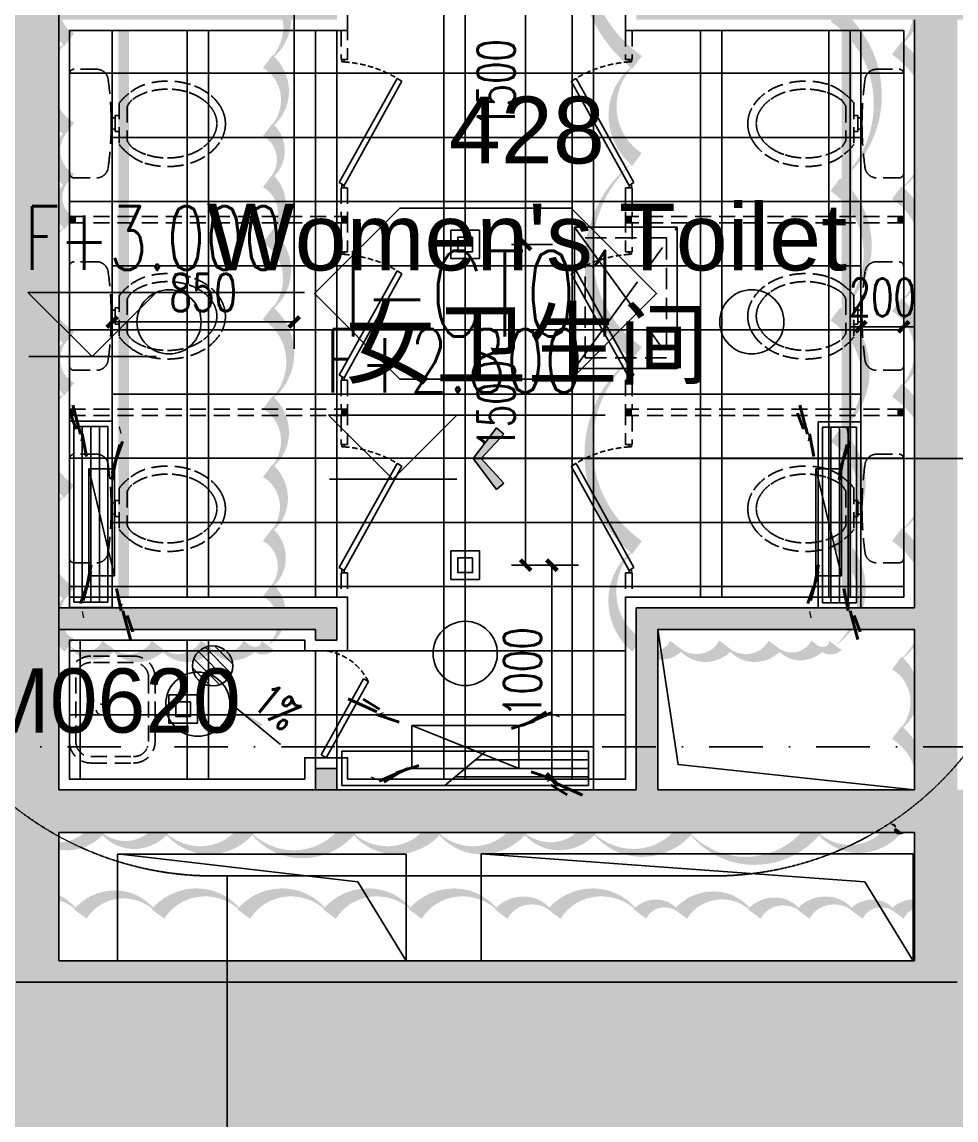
# Model space of a CAD drawing. Extents: x -354516 to 794396, y -401250 to -150594.
# Drawn here: x 16528 to 20895, y -374194 to -369060 of the extents above; entities that cross this region are included whole.
import ezdxf
from ezdxf.enums import TextEntityAlignment as Align

# ---------------------------------------------------------------- set-up
doc = ezdxf.new("R2010")
doc.units = 0
doc.header["$LTSCALE"] = 1000
doc.header["$MEASUREMENT"] = 0
for name, pattern in [('$0$HIDDEN', [0.375, 0.25, -0.125, 0, 0]), ('CENTER', [2, 1.25, -0.25, 0.25, -0.25]), ('DASH', [0.35, 0.25, -0.1]), ('DASHDOT2', [0.5, 0.25, -0.125, 0, -0.125]), ('DOTE', [2.42, 2, -0.2, 0.02, -0.2])]:
    doc.linetypes.add(name, pattern=pattern)
for name, color, linetype in [('0-吊顶', 6, 'Continuous'), ('0-吊顶边界', 36, 'Continuous'), ('0-地面分缝', 37, 'Continuous'), ('0-房间名称', 2, 'Continuous'), ('0-灯具', 20, 'Continuous'), ('0-灯具修改0109', 140, 'Continuous'), ('0-设备风口', 5, 'Continuous'), ('0-设备风口（修改）', 71, 'Continuous'), ('A-轴线1', 1, 'DOTE'), ('A标-索引', 3, 'Continuous'), ('DIM_ELEV', 3, 'Continuous'), ('DIM_SYMB', 3, 'Continuous'), ('M-DUCT-S-DIFF', 6, 'DASH'), ('M-DUCT-S-EQ', 6, 'Continuous'), ('P-成活面', 4, 'Continuous'), ('PUB_DIM', 3, 'Continuous'), ('PUB_TEXT', 7, 'Continuous'), ('S-PLT', 30, 'Continuous'), ('TWT_TEXT', 7, 'Continuous'), ('WALL', 2, 'Continuous'), ('Z-材料', 3, 'Continuous'), ('墙体', 7, 'Continuous'), ('家具1', 61, 'Continuous'), ('门图', 134, 'Continuous')]:
    doc.layers.add(name, color=color, linetype=linetype)
doc.layers.add('0-地面材质_material hatch', color=251, linetype='Continuous', transparency=0.3)
for name, color, linetype, plot in [('DIM_MODI-天花修改', 3, 'Continuous', False), ('SLAB', 60, 'Continuous', False), ('修改', 1, 'Continuous', False)]:
    doc.layers.add(name, color=color, linetype=linetype, plot=plot)
doc.styles.add('510p-04$0$Arial_2', font='arial.ttf', dxfattribs={"height": 6.392964})
doc.styles.add('_TCH_DIM', font='SIMPLEX', dxfattribs={"bigfont": 'GBCBIG'})
doc.styles.add('DIM', font='SimSun.ttf', dxfattribs={"width": 0.7})
doc.styles.add('DIM_FONT', font='SIMPLEX', dxfattribs={"width": 0.7, "bigfont": 'GBCBIG'})
doc.styles.add('HZ', font='tjromans.shx', dxfattribs={"width": 0.7, "bigfont": 'tjhztxt.shx'})
doc.styles.add('romans', font='romans', dxfattribs={"width": 0.7})
doc.styles.add('Word-n', font='stylu.ttf')
doc.dimstyles.new('_TCH_ARCH&&50', dxfattribs={"dimscale": 0.5, "dimtxt": 350, "dimasz": 100, "dimexe": 250, "dimexo": 300, "dimgap": 100, "dimtad": 1, "dimdec": 0, "dimzin": 0, "dimdsep": 46, "dimtxsty": 'DIM_FONT', "dimblk": 'ARCHTICK', "dimcen": 0.09, "dimclrd": 3, "dimclre": 3, "dimclrt": 7, "dimazin": 2, "dimtfac": 1, "dimtdec": 0, "dimtix": 1, "dimtmove": 2, "dimatfit": 3, "dimfxl": 0, "dimtolj": 1, "dimtzin": 0, "dimarcsym": 0})
doc.dimstyles.new('DIM', dxfattribs={"dimtxt": 2.5, "dimasz": 1, "dimexe": 1, "dimexo": 1, "dimgap": 1, "dimtad": 1, "dimdec": 0, "dimzin": 0, "dimdsep": 46, "dimtxsty": 'DIM', "dimblk": 'ARCHTICK', "dimcen": 0, "dimclrd": 5, "dimclre": 5, "dimclrt": 35, "dimadec": 0, "dimazin": 0, "dimtfac": 0.5, "dimtdec": 0, "dimtix": 1, "dimtmove": 2, "dimatfit": 2, "dimldrblk": 'A', "dimfxl": 0, "dimtolj": 1, "dimtzin": 0, "dimlwd": -1, "dimlwe": -1, "dimarcsym": 0})

# ---------------------------------------------------------------- blocks, each defined once
blk = doc.blocks.new('510I-01-LBBRestroom-plan-01$0$wtqyy')
at = {"layer": '0-灯具'}
for points in [[(-106.5, -26.5), (26.5, -26.5), (26.5, 106.5), (-106.5, 106.5)], [(-74.5, 5.5), (-5.5, 5.5), (-5.5, 74.5), (-74.5, 74.5)]]:
    blk.add_lwpolyline(points, close=True, dxfattribs=at)
blk = doc.blocks.new('A$C75901973')
at = {"layer": '0-设备风口'}
for p, q in [((0, -870), (0, 0)), ((0, 0), (200, 0)), ((200, 0), (200, -870)), ((20, -846), (20, -24)), ((20, -24), (180, -24)), ((60, -24), (60, -846)), ((100, -24), (100, -846)), ((140, -24), (140, -846)), ((180, -24), (180, -846)), ((200, -870), (0, -870)), ((180, -846), (20, -846))]:
    blk.add_line(p, q, dxfattribs=at)
at = {"layer": '0-设备风口', "linetype": 'ByBlock'}
blk.add_lwpolyline([(0, -870), (0, 0), (200, 0), (200, -870)], close=True, dxfattribs=at)
blk = doc.blocks.new('M-EADF-4')
at = {"color": 251, "linetype": 'CENTER', "ltscale": 0.4}
for p, q in [((331.9, 241.3), (-328.1, -238.7)), ((-328.1, 241.3), (331.9, -238.7))]:
    blk.add_line(p, q, dxfattribs=at)
blk.add_lwpolyline([(331.9, 241.3), (-328.1, 241.3), (-328.1, -238.7), (331.9, -238.7)], close=True)
at = {"color": 95, "linetype": 'DASH', "ltscale": 0.4}
blk.add_lwpolyline([(281.9, 191.3), (-278.1, 191.3), (-278.1, -188.7), (281.9, -188.7)], close=True, dxfattribs=at)
blk = doc.blocks.new('TJ-FK3')
for p, q in [((0.5, 0.5), (-0.5, 0.5)), ((-0.5, 0.5), (-0.5, -0.5)), ((0.5, -0.5), (0.5, 0.5)), ((-0.5, -0.5), (0.5, -0.5))]:
    blk.add_line(p, q)
at = {"color": 95}
blk.add_line((-0.5, -0.5), (0.5, 0.5), dxfattribs=at)
at = {"color": 95, "style": 'romans', "width": 0.8}
for height, rotation, text_generation_flag, p in [(0.654, 311.9913, 4, (-0.947, 1.379)), (0.654, 48.0087, 6, (0.947, 1.379)), (0.444, 320.4926, 4, (-0.754, 0.943)), (0.134, 41.9913, 4, (-0.876, 0.783)), (0.444, 123.4899, 6, (-0.95, 0.766)), (0.444, 236.5101, 4, (0.95, 0.766)), (0.444, 39.5074, 6, (0.754, 0.943)), (0.134, 318.0087, 6, (0.876, 0.783)), (0.444, 219.5074, 6, (-0.754, -0.943)), (0.444, 56.5101, 4, (-0.95, -0.766)), (0.444, 303.4899, 6, (0.95, -0.766)), (0.444, 140.4926, 4, (0.754, -0.943)), (0.134, 138.0087, 6, (-0.876, -0.783)), (0.134, 221.9913, 4, (0.876, -0.783)), (0.654, 228.0087, 6, (-0.947, -1.379)), (0.654, 131.9913, 4, (0.947, -1.379))]:
    blk.add_text('-', height=height, rotation=rotation, dxfattribs=dict(at, text_generation_flag=text_generation_flag)).set_placement(p)
blk = doc.blocks.new('$TwtSys$00000125')
blk.add_circle((0, 0, 0), 0.667)
blk = doc.blocks.new('510p-04$0$material tag')
blk = doc.blocks.new('GRID')
at = {"layer": '墙体', "color": 250, "linetype": 'DASHDOT2', "lineweight": -3}
blk.add_line((107436.4, 12586.5), (-19063.6, 12586.5), dxfattribs=at)
blk = doc.blocks.new('TL-01')
at = {"layer": 'Z-材料'}
blk.add_lwpolyline([(-8, 0), (-4, 4), (4, 4), (8, 0), (4, -4), (-4, -4)], close=True, dxfattribs=at)
at = {"layer": 'Z-材料', "color": 6, "style": 'HZ', "width": 0.7}
blk.add_attdef('A', text='', height=4.5, dxfattribs=at).set_placement((0, 0), align=Align.MIDDLE_CENTER)
blk = doc.blocks.new('_ArchTick')
at = {"color": 0, "linetype": 'ByBlock', "const_width": 0.4}
blk.add_lwpolyline([(-0.5, -0.5), (0.5, 0.5)], dxfattribs=at)
blk = doc.blocks.new('*D322')
at = {"layer": 'Defpoints', "color": 0}
for p in [(18666.6, -371600), (19005.1, -371600), (18846.7, -372600)]:
    blk.add_point(p, dxfattribs=at)
at = {"layer": 'PUB_DIM', "color": 3, "lineweight": -2}
for p, q in [((18816.6, -371600), (19130.1, -371600)), ((19005.1, -372600), (19005.1, -371600)), ((18996.7, -372600), (19130.1, -372600))]:
    blk.add_line(p, q, dxfattribs=at)
at = {"layer": 'PUB_DIM', "color": 3, "lineweight": -2, "xscale": 50, "yscale": 50, "zscale": 50}
for p, rotation in [((19005.1, -371600), 90), ((19005.1, -372600), 270)]:
    blk.add_blockref('_ArchTick', p, dxfattribs=dict(at, rotation=rotation))
at = {"layer": 'PUB_DIM', "color": 7, "insert": (18867.6, -372100), "char_height": 175, "attachment_point": 5, "rotation": 90, "style": 'DIM_FONT'}
blk.add_mtext('\\A1;1000', dxfattribs=at)
blk = doc.blocks.new('*D323')
at = {"layer": 'Defpoints', "color": 0}
for p in [(18666.6, -370100), (18882.6, -370100), (18666.6, -371600)]:
    blk.add_point(p, dxfattribs=at)
at = {"layer": 'PUB_DIM', "color": 3, "lineweight": -2}
for p, q in [((18816.6, -370100), (19007.6, -370100)), ((18882.6, -371600), (18882.6, -370100)), ((18816.6, -371600), (19007.6, -371600))]:
    blk.add_line(p, q, dxfattribs=at)
at = {"layer": 'PUB_DIM', "color": 3, "lineweight": -2, "xscale": 50, "yscale": 50, "zscale": 50}
for p, rotation in [((18882.6, -370100), 90), ((18882.6, -371600), 270)]:
    blk.add_blockref('_ArchTick', p, dxfattribs=dict(at, rotation=rotation))
at = {"layer": 'PUB_DIM', "color": 7, "insert": (18745.1, -370850), "char_height": 175, "attachment_point": 5, "rotation": 90, "style": 'DIM_FONT'}
blk.add_mtext('\\A1;1500', dxfattribs=at)
blk = doc.blocks.new('*D324')
at = {"layer": 'Defpoints', "color": 0}
for p in [(18666.6, -368600), (18882.6, -368600), (18666.6, -370100)]:
    blk.add_point(p, dxfattribs=at)
at = {"layer": 'PUB_DIM', "color": 3, "lineweight": -2}
for p, q in [((18816.6, -368600), (19007.6, -368600)), ((18882.6, -370100), (18882.6, -368600)), ((18816.6, -370100), (19007.6, -370100))]:
    blk.add_line(p, q, dxfattribs=at)
at = {"layer": 'PUB_DIM', "color": 3, "lineweight": -2, "xscale": 50, "yscale": 50, "zscale": 50}
for p, rotation in [((18882.6, -368600), 90), ((18882.6, -370100), 270)]:
    blk.add_blockref('_ArchTick', p, dxfattribs=dict(at, rotation=rotation))
at = {"layer": 'PUB_DIM', "color": 7, "insert": (18745.1, -369350), "char_height": 175, "attachment_point": 5, "rotation": 90, "style": 'DIM_FONT'}
blk.add_mtext('\\A1;1500', dxfattribs=at)
blk = doc.blocks.new('*D333')
at = {"layer": 'Defpoints', "color": 0}
for p in [(17800, -366276.7), (16950, -370425), (16950, -370462.8)]:
    blk.add_point(p, dxfattribs=at)
at = {"layer": 'PUB_DIM', "color": 3, "lineweight": -2}
for p, q in [((17800, -366426.7), (17800, -370587.8)), ((17800, -370462.8), (16950, -370462.8)), ((16950, -370575), (16950, -370587.8))]:
    blk.add_line(p, q, dxfattribs=at)
at = {"layer": 'PUB_DIM', "color": 3, "lineweight": -2, "xscale": 50, "yscale": 50, "zscale": 50, "rotation": 180}
blk.add_blockref('_ArchTick', (16950, -370462.8), dxfattribs=at)
at = {"layer": 'PUB_DIM', "color": 3, "lineweight": -2, "xscale": 50, "yscale": 50, "zscale": 50}
blk.add_blockref('_ArchTick', (17800, -370462.8), dxfattribs=at)
at = {"layer": 'PUB_DIM', "color": 7, "insert": (17375, -370325.3), "char_height": 175, "attachment_point": 5, "style": 'DIM_FONT'}
blk.add_mtext('\\A1;850', dxfattribs=at)
blk = doc.blocks.new('*D334')
at = {"layer": 'Defpoints', "color": 0}
for p in [(20450, -370299.5), (20650, -370299.5), (20450, -370485)]:
    blk.add_point(p, dxfattribs=at)
at = {"layer": 'PUB_DIM', "color": 3, "lineweight": -2}
for p, q in [((20450, -370485), (20400, -370485)), ((20450, -370449.5), (20450, -370610)), ((20650, -370485), (20450, -370485)), ((20650, -370449.5), (20650, -370610)), ((20650, -370485), (20700, -370485))]:
    blk.add_line(p, q, dxfattribs=at)
at = {"layer": 'PUB_DIM', "color": 3, "lineweight": -2, "xscale": 50, "yscale": 50, "zscale": 50}
blk.add_blockref('_ArchTick', (20450, -370485), dxfattribs=at)
at = {"layer": 'PUB_DIM', "color": 3, "lineweight": -2, "xscale": 50, "yscale": 50, "zscale": 50, "rotation": 180}
blk.add_blockref('_ArchTick', (20650, -370485), dxfattribs=at)
at = {"layer": 'PUB_DIM', "color": 7, "insert": (20550, -370347.5), "char_height": 175, "attachment_point": 5, "style": 'DIM_FONT'}
blk.add_mtext('\\A1;200', dxfattribs=at)
blk = doc.blocks.new('$TwtSys$00000141')
for p, q in [((-94.2, 7.7), (-10.1, 91.8)), ((-94.2, 7.7), (-10.1, 91.8)), ((-87.2, -35.1), (35.1, 87.2)), ((-87.2, -35.1), (35.1, 87.2)), ((-66.5, -66.5), (66.5, 66.5)), ((-66.5, -66.5), (66.5, 66.5)), ((-32.4, -87.1), (87.6, 32.9)), ((-32.4, -87.1), (87.6, 32.9)), ((11.4, -92.3), (92.3, -11.4)), ((11.4, -92.3), (92.3, -11.4))]:
    blk.add_line(p, q)
blk.add_circle((0, 0), 94)
blk.add_circle((0, 0), 94)
blk = doc.blocks.new('A')
at = {"color": 134}
for p, q in [((-1.435, 1.148), (-1.09, 1.437)), ((-1.435, 1.148), (-0.369, 0)), ((-1.09, 1.437), (0, 0)), ((-0.369, 0), (-2.127, 0)), ((-1.435, -1.148), (-0.369, 0)), ((-1.09, -1.437), (0, 0)), ((-1.435, -1.148), (-1.09, -1.437))]:
    blk.add_line(p, q, dxfattribs=at)
for points in [[(-1.435, 1.148), (-1.09, 1.437), (-0.369, 0), (0, 0)], [(-1.435, -1.148), (-1.09, -1.437), (-0.369, 0), (0, 0)]]:
    blk.add_solid(points, dxfattribs=at)

msp = doc.modelspace()

# ---------------------------------------------------------------- hatches: boundary and pattern name
at = {"layer": '0-吊顶边界'}
h = msp.add_hatch(dxfattribs=at)
h.set_pattern_fill('_USER', color=250, scale=600, angle=90, pattern_type=0)
h.set_pattern_definition([(90, (18599.07, -366300), (-600, 4e-14), [])])
h.paths.add_polyline_path([(16750, -366300), (20448.1, -366300), (20448.2, -368800), (19350, -368800), (19350, -369100), (20450, -369100), (20450, -371750), (19350, -371750), (19350, -372600), (18050, -372600), (18050, -372500), (17850, -372500), (17850, -372600), (16750, -372600), (16750, -371950), (17850, -371950), (17850, -372000), (18050, -372000), (18050, -371750), (16950, -371750), (16950, -369100), (18049.9, -369100), (18049.9, -368800), (16750, -368800), (16750, -368050), (18050, -368050), (18050, -367850), (16750, -367850)])
h = msp.add_hatch(dxfattribs=at)
h.set_pattern_fill('_USER', color=250, scale=300, pattern_type=0)
h.set_pattern_definition([(0, (18599.07, -366300), (0, 300), [])])
h.paths.add_polyline_path([(16750, -366300), (20448.1, -366300), (20448.2, -368800), (19350, -368800), (19350, -369100), (20450, -369100), (20450, -371750), (19350, -371750), (19350, -372600), (18050, -372600), (18050, -372500), (17850, -372500), (17850, -372600), (16750, -372600), (16750, -371950), (17850, -371950), (17850, -372000), (18050, -372000), (18050, -371750), (16950, -371750), (16950, -369100), (18049.9, -369100), (18049.9, -368800), (16750, -368800), (16750, -368050), (18050, -368050), (18050, -367850), (16750, -367850)])
at = {"layer": '0-地面分缝'}
msp.add_hatch(color=256, dxfattribs=at).paths.add_polyline_path([(17524.4, -372264.6), (17640.5, -372359.7), (17653.1, -372344.2)])
at = {"layer": '0-地面材质_material hatch'}
h = msp.add_hatch(dxfattribs=at)
h.set_pattern_fill('AR-CONC', color=256, scale=75)
h.set_pattern_definition([(50, (0, 0), (537.94514, -47.0641), [56.25, -618.75]), (355, (0, 0), (-104.0635, 564.1441), [45, -495]), (100.45144, (44.83, -3.9), (433.8816, 517.08), [47.80514, -525.8566]), (46.1842, (0, 150), (800.431, -124.1395), [84.375, -928.125]), (96.63564, (66.7, 139.66), (700.9965, 730.589), [71.7078, -788.7853]), (351.18416, (0, 150), (700.9965, 730.589), [67.5, -742.5]), (21, (75, 112.5), (447.6803, -301.96417), [56.25, -618.75]), (326, (75, 112.5), (182.4865, 543.8625), [45, -495]), (71.45144, (112.3, 87.34), (630.1668, 241.89836), [47.80514, -525.8566]), (37.5, (0, 0), (9.11989, 249.67039), [0, -489, 0, -502.5, 0, -496.875]), (7.5, (0, 0), (197.30215, 295.80878), [0, -286.5, 0, -477.75, 0, -189.375]), (327.5, (-167.25, 0), (400.36683, -16.91615), [0, -187.5, 0, -585, 0, -776.25]), (317.5, (-242.25, 0), (437.38963, 75.07874), [0, -243.75, 0, -388.5, 0, -551.25])])
h.paths.add_polyline_path([(9271.6, -374008.8), (10256.3, -374008.8), (10509.5, -372650), (13221.2, -372650), (13200, -373050), (14000, -373050), (14000, -372850), (16500, -372850), (16500, -373550), (20700, -373550), (20700, -372850), (21749.2, -372850), (21775, -372904.7), (21817.3, -372959.5), (21851.6, -372989.7), (21912.6, -373025.2), (21966, -373042.6), (22028.8, -373050), (22114.2, -373038.5), (22185.7, -373007.6), (22232.7, -372973), (22278.8, -372920.6), (22311, -372860.2), (22327.8, -372800.4), (22332, -372750), (22326.1, -372690.5), (22318.9, -372662.3), (23532.6, -372641.1), (23513.9, -372734.4), (23612, -372754), (22659, -377519), (22560.9, -377499.4), (22313.9, -378734.4), (22412, -378754), (22059, -380519), (21960.9, -380499.4), (21713.9, -381734.4), (21812, -381754), (21400.1, -383813.2), (21890.4, -383911.3), (21782.7, -384450), (10124.4, -384450)])
at = {"layer": 'WALL'}
h = msp.add_hatch(color=250, dxfattribs=at)
h.dxf.hatch_style = 1
h.paths.add_polyline_path([(16700, -372850), (20700, -372850), (20700, -373450), (16700, -373450)], flags=17)
h.paths.add_polyline_path([(19500, -371900), (20700, -371900), (20700, -372650), (19500, -372650)], flags=16)
h.paths.add_polyline_path([(18900, -366250), (18900, -366150), (19350, -366150), (19350, -366250), (20700, -366250), (20700, -368850), (19400, -368850), (19400, -369050), (20700, -369050), (20700, -371800), (19400, -371800), (19400, -372650), (16700, -372650), (16700, -366250), (16800, -366250), (16800, -366050), (13800, -366050), (13800, -366250), (16300, -366250), (16300, -372650), (14000, -372650), (14000, -372850), (16500, -372850), (16500, -373550), (20900, -373550), (20900, -372850), (21949.2, -372850), (21942.2, -372827.5), (21935.6, -372796.2), (21932.3, -372762.1), (21933.2, -372723.9), (21949.2, -372650), (20900, -372650), (20900, -369050), (22874.1, -369050), (23394.7, -366447), (23340.6, -366449.8), (23293.2, -366444.2), (23265.3, -366437.2), (23198.6, -366407.7), (22710.1, -368850), (20900, -368850), (20900, -366250), (21000, -366250), (21000, -366050), (19900, -366050), (19900, -365850.7), (19700, -365850.7), (19700, -366050), (17800, -366050), (17800, -366250)])
h = msp.add_hatch(color=250, dxfattribs=at)
h.dxf.hatch_style = 1
h.paths.add_polyline_path([(18000, -367900), (16700, -367900), (16700, -368000), (17800, -368000), (17800, -368000), (18000, -368000)])
h.paths.add_polyline_path([(18000, -368850), (16700, -368850), (16700, -369050), (18000, -369050)])
edge = h.paths.add_edge_path()
edge.add_line((17900, -371900), (18000, -371900))
edge.add_line((16700, -371900), (16700, -371800))
edge.add_line((16700, -371800), (17900, -371800))
edge.add_line((17900, -371800), (16700, -371800))
edge.add_line((16700, -371800), (16700, -371900))
edge.add_line((16700, -371900), (17900, -371900))
h = msp.add_hatch(color=250, dxfattribs=at)
h.dxf.hatch_style = 1
h.paths.add_polyline_path([(18000, -372550), (17900, -372550), (17900, -372650), (18000, -372650)])
h.paths.add_polyline_path([(18000, -371950), (18000, -371800), (16700, -371800), (16700, -371900), (17900, -371900), (17900, -371950)])

# ---------------------------------------------------------------- linework, layer by layer
at = {"layer": '0-吊顶', "linetype": 'DASH', "ltscale": 0.01}
msp.add_lwpolyline([(17421.8, -365345.7), (19761.2, -365345.7, -0.414214), (21261.2, -366845.7), (21261.2, -371553, -0.414214), (19761.2, -373053), (17421.8, -373053, -0.414214), (15921.8, -371553), (15921.8, -366845.7, -0.414214)], format="xyb", close=True, dxfattribs=at)
msp.add_lwpolyline([(17487.5, -373053), (17487.5, -375220.7), (18766.3, -375220.7)], dxfattribs=at)
at = {"layer": '0-吊顶边界'}
for p, q in [((16950, -371750), (16950, -369100)), ((20450, -371750), (20450, -369100))]:
    msp.add_line(p, q, dxfattribs=at)
at = {"layer": '0-地面分缝'}
for p, q in [((20650, -369300), (16750, -369300)), ((20650, -369900), (16750, -369900)), ((20650, -370500), (16750, -370500)), ((20650, -371100), (16750, -371100)), ((20650, -371700), (16750, -371700)), ((19350, -372300), (16750, -372300))]:
    msp.add_line(p, q, dxfattribs=at)
for points in [[(18500, -366300), (18500, -372600)], [(19100, -366300), (19100, -372600)], [(17300, -369100), (17300, -371750)], [(17300, -369100), (17300, -371750)], [(17900, -369100), (17900, -371750)], [(19700, -369100), (19700, -371750)], [(20300, -369100), (20300, -371750)], [(17300, -371950), (17300, -372600)], [(17300, -371950), (17300, -372600)], [(17900, -372000), (17900, -372600)], [(17737.1, -372438.8), (17524.4, -372264.6)]]:
    msp.add_lwpolyline(points, dxfattribs=at)
at = {"layer": '0-灯具', "linetype": '$0$HIDDEN', "ltscale": 0.005, "const_width": 50}
for points in [[(17002.9, -369100), (17002.9, -371750)], [(20384.8, -369100), (20384.8, -371750)]]:
    msp.add_lwpolyline(points, dxfattribs=at)
at = {"layer": '0-灯具修改0109'}
for points in [[(19403.1, -368228.9, 0, 75, 0.5), (19403.1, -369249.3, 0, 75, 0.5), (19403.1, -369702.9, 0, 75, 0.5), (19403.1, -370609.9, 0, 75, 0.5), (19403.1, -371516.9, 0, 75, 0.5), (19403.1, -371975, 0, 75, 0.5), (19587.3, -371975, 0, 75, 0.5), (19817.6, -371975, 0, 75, 0.5), (20047.9, -371975, 0, 75, 0.5), (20247.5, -371975, 0, 75, 0.5), (20330.4, -371975, 0, 75, 0.5), (20330.4, -371483.7, 0, 75, 0.5), (20330.4, -370992.4, 0, 75, 0.5), (20330.4, -370425.5, 0, 75, 0.5), (20330.4, -369820.8, 0, 75, 0.5), (20330.4, -369027.1, 0, 75, 0.5), (20330.4, -368346.8, 0, 75, 0.5)], [(16749.5, -368883.8, 0, 75, 0.5), (16749.5, -369142.9, 0, 75, 0.5), (16749.5, -369561.4, 0, 75, 0.5), (16749.5, -369800.5, 0, 75, 0.5), (16749.5, -369999.8, 0, 75, 0.5), (16749.5, -370537.8, 0, 75, 0.5), (16749.5, -370776.9, 0, 75, 0.5), (16749.5, -371255.2, 0, 75, 0.5), (16749.5, -371733.5, 0, 75, 0.5), (16749.5, -371975, 0, 75, 0.5), (16933.7, -371975, 0, 75, 0.5), (17164, -371975, 0, 75, 0.5), (17394.3, -371975, 0, 75, 0.5), (17593.9, -371975, 0, 75, 0.5), (17676.8, -371975, 0, 75, 0.5), (17676.8, -371715.9, 0, 75, 0.5), (17676.8, -371456.9, 0, 75, 0.5), (17676.8, -371158, 0, 75, 0.5), (17676.8, -370839.1, 0, 75, 0.5), (17676.8, -370420.6, 0, 75, 0.5), (17676.8, -370061.9, 0, 75, 0.5), (17676.8, -369802.9, 0, 75, 0.5), (17676.8, -369563.7, 0, 75, 0.5), (17676.8, -369244.9, 0, 75, 0.5), (17676.8, -368883.8, 0, 75, 0.5)], [(22406, -380772.7, 0, 75, 0.5), (22406, -379722.7, 0, 75, 0.5), (22406, -378822.7, 0, 75, 0.5), (22406, -378172.7, 0, 75, 0.5), (22406, -376972.7, 0, 75, 0.5), (22406, -375622.7, 0, 75, 0.5), (22406, -374822.7, 0, 75, 0.5), (22406, -374040.8, 0, 75, 0.5), (21056, -374040.8, 0, 75, 0.5), (20306, -374040.8, 0, 75, 0.5), (19706, -374040.8, 0, 75, 0.5), (18756, -374040.8, 0, 75, 0.5), (18106, -374040.8, 0, 75, 0.5), (17306, -374040.8, 0, 75, 0.5), (16356, -374040.8, 0, 75, 0.5), (15406, -374040.8, 0, 75, 0.5), (14806, -374040.8, 0, 75, 0.5), (14156, -374040.8, 0, 75, 0.5), (13506, -374040.8, 0, 75, 0.5), (12556, -374040.8, 0, 75, 0.5), (11356, -374040.8, 0, 75, 0.5), (10306, -374040.8, 0, 75, 0.5), (9706, -374040.8, 0, 75, 0.5)]]:
    msp.add_lwpolyline(points, format="xyseb", dxfattribs=at)
at = {"layer": '0-设备风口'}
for p, q in [((18000, -372450), (19200.1, -372450)), ((18000, -372650), (18000, -372450)), ((18024, -372470), (19176.1, -372470)), ((18024, -372630), (18024, -372470)), ((18504.3, -372630), (18696.3, -372470)), ((19176.1, -372470), (19176.1, -372630)), ((19200.1, -372450), (19200.1, -372650)), ((18648.3, -372510), (19176.1, -372510)), ((18552.3, -372590), (19176.1, -372590)), ((18600.3, -372550), (19176.1, -372550)), ((19176.1, -372630), (18024, -372630)), ((19200.1, -372650), (18000, -372650))]:
    msp.add_line(p, q, dxfattribs=at)
at = {"layer": '0-设备风口', "linetype": 'ByBlock'}
msp.add_lwpolyline([(19200.1, -372650), (18000, -372650), (18000, -372450), (19200.1, -372450)], close=True, dxfattribs=at)
at = {"layer": '0-设备风口（修改）'}
for points in [[(16107, -372832, 0, 75, 0.5), (16557, -372832, 0, 75, 0.5), (16882, -372832, 0, 75, 0.5), (17182, -372832, 0, 75, 0.5), (17582, -372832, 0, 75, 0.5), (18057, -372832, 0, 75, 0.5), (18457, -372832, 0, 75, 0.5), (18857, -372832, 0, 75, 0.5), (19182, -372832, 0, 75, 0.5), (19632, -372832, 0, 75, 0.5), (20232, -372832, 0, 75, 0.5), (20607, -372832, 0, 75, 0.5), (20618, -372832, 0, 75, 0.5), (20618, -372382, 0, 75, 0.5), (20618, -372057, 0, 75, 0.5), (20618, -371457, 0, 75, 0.5), (20618, -370782, 0, 75, 0.5), (20618, -370382, 0, 75, 0.5), (20618, -369857, 0, 75, 0.5), (20618, -369182, 0, 75, 0.5), (20618, -368807, 0, 75, 0.5)], [(21116, -373231, 0, 75, 0.5), (20810.5, -373231, 0, 75, 0.5), (20619.6, -373231, 0, 75, 0.5), (20428.6, -373231, 0, 75, 0.5), (20180.4, -373231, 0, 75, 0.5), (19951.3, -373231, 0, 75, 0.5), (19607.5, -373231, 0, 75, 0.5), (19416.6, -373231, 0, 75, 0.5), (19015.6, -373231, 0, 75, 0.5), (18767.4, -373231, 0, 75, 0.5), (18366.4, -373231, 0, 75, 0.5), (17965.4, -373231, 0, 75, 0.5), (17564.4, -373231, 0, 75, 0.5), (17163.4, -373231, 0, 75, 0.5), (16800.6, -373231, 0, 75, 0.5), (16437.8, -373231, 0, 75, 0.5)]]:
    msp.add_lwpolyline(points, format="xyseb", dxfattribs=at)
at = {"layer": 'DIM_ELEV'}
for p, q in [((16855.7, -370624.4), (16555.7, -370324.4)), ((16555.7, -370324.4), (17849.2, -370324.4)), ((16855.7, -370624.4), (17155.7, -370324.4)), ((16560.2, -370624.4), (17155.7, -370624.4)), ((18261.1, -371198.2), (17961.1, -370898.2)), ((17961.1, -370898.2), (19254.7, -370898.2)), ((18261.1, -371198.2), (18561.1, -370898.2)), ((17965.7, -371198.2), (18561.1, -371198.2))]:
    msp.add_line(p, q, dxfattribs=at)
at = {"layer": 'DIM_MODI-天花修改'}
msp.add_lwpolyline([(16204.5, -374211.3, 0, 75, 0.5), (16679.5, -374211.3, 0, 75, 0.5), (17079.5, -374211.3, 0, 75, 0.5), (17479.5, -374211.3, 0, 75, 0.5), (17804.5, -374211.3, 0, 75, 0.5), (18254.5, -374211.3, 0, 75, 0.5), (18854.5, -374211.3, 0, 75, 0.5), (19229.5, -374211.3, 0, 75, 0.5), (19754.5, -374211.3, 0, 75, 0.5), (20204.5, -374211.3, 0, 75, 0.5), (20529.5, -374211.3, 0, 75, 0.5), (21129.5, -374211.3, 0, 75, 0.5)], format="xyseb", dxfattribs=at)
at = {"layer": 'DIM_SYMB'}
for points in [[(16974, -372950), (18097.9, -373080.3), (18324, -373450)], [(18674, -372950), (20467.9, -373080.3), (20694, -373450)]]:
    msp.add_lwpolyline(points, dxfattribs=at)
at = {"layer": 'P-成活面', "color": 4}
msp.add_lwpolyline([(19350, -368800), (19350, -369100), (20650, -369100), (20650, -371750), (19350, -371750), (19350, -372600), (18050, -372600), (18050, -372500), (17850, -372500), (17850, -372600), (16750, -372600), (16750, -371950), (17850, -371950), (17850, -372000), (18050, -372000), (18050, -371750), (16750, -371750), (16750, -369100), (18050, -369100), (18050, -368800)], dxfattribs=at)
at = {"layer": 'SLAB'}
msp.add_lwpolyline([(19500, -371900), (19595.5, -372532.5), (20700, -372650)], dxfattribs=at)
for points in [[(16974, -372951.7), (18324, -372951.7), (18324, -373450), (16974, -373450)], [(18674, -373450), (20694, -373450), (20694, -372950), (18674, -372950)]]:
    msp.add_lwpolyline(points, close=True, dxfattribs=at)
at = {"layer": 'WALL', "color": 0}
for p, q in [((16700, -366250), (16700, -372650)), ((20700, -369050), (20700, -371800)), ((18000, -371800), (16700, -371800)), ((18000, -371950), (18000, -371800)), ((19400, -371800), (19400, -371900)), ((19500, -371800), (19400, -371800)), ((19500, -371800), (20700, -371800)), ((17900, -371900), (16700, -371900)), ((17900, -371900), (17900, -371950)), ((19400, -371900), (19400, -372650)), ((19500, -371900), (20700, -371900)), ((19500, -371900), (19500, -372650)), ((20700, -371900), (20700, -372650)), ((17900, -371950), (18000, -371950)), ((18000, -372550), (17900, -372550)), ((17900, -372550), (17900, -372650)), ((18000, -372650), (18000, -372550)), ((16700, -372650), (17900, -372650)), ((18000, -372650), (17900, -372650)), ((17900, -372650), (17900, -372650)), ((18000, -372650), (18000, -372650)), ((18000, -372650), (19400, -372650)), ((19500, -372650), (20700, -372650)), ((16700, -372850), (17900, -372850)), ((16700, -372850), (16700, -373450)), ((17900, -372850), (19500, -372850)), ((19500, -372850), (20700, -372850)), ((20700, -372850), (20700, -373450)), ((20700, -373450), (16700, -373450)), ((20900, -373550), (16500, -373550))]:
    msp.add_line(p, q, dxfattribs=at)
msp.add_lwpolyline([(19500, -372650), (20700, -372650), (20700, -371900), (19500, -371900)], close=True, dxfattribs=at)
at = {"layer": '修改'}
msp.add_lwpolyline([(21016.3, -374088.5, 0, 100, 0.520567), (20016.9, -374054.4, 0, 100, 0.520567), (19017.5, -374020.3, 0, 100, 0.520567), (18018.1, -373986.3, 0, 100, 0.520567), (17018.7, -373952.2, 0, 100, 0.520567), (16336.5, -373928.9, 0, 100, 0.520567), (16336.5, -374928.9, 0, 100, 0.520567), (16336.5, -375928.9, 0, 100, 0.520567), (16336.5, -376928.9, 0, 100, 0.520567), (16336.5, -377928.9, 0, 100, 0.520567), (16336.5, -378928.9, 0, 100, 0.520567), (16336.5, -379928.9, 0, 100, 0.520567), (16336.5, -380928.9, 0, 100, 0.520567)], format="xyseb", dxfattribs=at)
at = {"layer": '家具1', "color": 137, "linetype": '$0$HIDDEN', "ltscale": 0.3}
for p, q in [((18020, -369100), (18020, -369235)), ((18050, -369070), (18050, -369235)), ((19350, -369100), (19350, -369235)), ((19380, -369100), (19380, -369235)), ((18020, -369235), (18050, -369235)), ((19380, -369235), (19350, -369235)), ((16750, -369302.8), (16750, -369767.2)), ((16877.1, -369281.2), (16771.6, -369281.2)), ((20522.9, -369281.2), (20628.4, -369281.2)), ((20650, -369302.8), (20650, -369767.2)), ((16982.7, -369439.8), (16982.7, -369632.7)), ((17019.8, -369454.9), (17019.8, -369615.2)), ((20380.1, -369454.9), (20380.1, -369615.1)), ((20417.2, -369439.8), (20417.2, -369632.7)), ((16963.7, -369508), (16944.7, -369508)), ((16963.7, -369497.2), (16963.7, -369508)), ((16982.7, -369497.2), (16963.7, -369497.2)), ((16963.7, -369562), (16963.7, -369508)), ((20417.2, -369497.2), (20436.3, -369497.2)), ((20436.3, -369497.2), (20436.3, -369508)), ((20436.3, -369508), (20455.3, -369508)), ((20436.3, -369562), (20436.3, -369508)), ((16944.7, -369562), (16963.7, -369562)), ((16963.7, -369562), (16963.7, -369572.8)), ((20436.3, -369562), (20436.3, -369572.8)), ((20455.3, -369562), (20436.3, -369562)), ((16963.7, -369572.8), (16982.7, -369572.8)), ((20436.3, -369572.8), (20417.2, -369572.8)), ((16771.6, -369788.8), (16877.1, -369788.8)), ((20628.4, -369788.8), (20522.9, -369788.8)), ((18020, -369835), (18020, -369970)), ((18020, -369835), (18050, -369835)), ((18050, -369835), (18050, -370000)), ((19380, -369835), (19350, -369835)), ((19350, -369835), (19350, -370000)), ((19380, -369835), (19380, -369970)), ((16750, -369970), (18050, -369970)), ((16750, -369970), (18020, -369970)), ((18050, -369970), (18050, -370135)), ((20650, -369970), (19350, -369970)), ((19350, -369970), (19350, -370135)), ((20650, -369970), (19380, -369970)), ((16750, -370000), (18020, -370000)), ((16750, -370000), (18050, -370000)), ((18020, -370000), (18020, -370135)), ((20650, -370000), (19350, -370000)), ((19380, -370000), (19380, -370135)), ((20650, -370000), (19380, -370000)), ((18020, -370135), (18050, -370135)), ((19380, -370135), (19350, -370135)), ((16750, -370202.8), (16750, -370667.2)), ((16877.1, -370181.2), (16771.6, -370181.2)), ((20522.9, -370181.2), (20628.4, -370181.2)), ((20650, -370202.8), (20650, -370667.2)), ((16982.7, -370339.8), (16982.7, -370532.7)), ((17019.8, -370354.9), (17019.8, -370515.2)), ((20380.1, -370354.9), (20380.1, -370515.1)), ((20417.2, -370339.8), (20417.2, -370532.7)), ((16963.7, -370408), (16944.7, -370408)), ((16963.7, -370397.2), (16963.7, -370408)), ((16982.7, -370397.2), (16963.7, -370397.2)), ((16963.7, -370462), (16963.7, -370408)), ((20417.2, -370397.2), (20436.3, -370397.2)), ((20436.3, -370397.2), (20436.3, -370408)), ((20436.3, -370408), (20455.3, -370408)), ((20436.3, -370462), (20436.3, -370408)), ((16944.7, -370462), (16963.7, -370462)), ((16963.7, -370462), (16963.7, -370472.8)), ((16963.7, -370472.8), (16982.7, -370472.8)), ((20436.3, -370472.8), (20417.2, -370472.8)), ((20436.3, -370462), (20436.3, -370472.8)), ((20455.3, -370462), (20436.3, -370462)), ((16771.6, -370688.8), (16877.1, -370688.8)), ((20628.4, -370688.8), (20522.9, -370688.8)), ((18020, -370735), (18020, -370870)), ((18020, -370735), (18050, -370735)), ((18050, -370735), (18050, -370900)), ((19380, -370735), (19350, -370735)), ((19350, -370735), (19350, -370900)), ((19380, -370735), (19380, -370870)), ((16750, -370870), (18050, -370870)), ((16750, -370870), (18020, -370870)), ((18050, -370870), (18050, -371035)), ((20650, -370870), (19350, -370870)), ((19350, -370870), (19350, -371035)), ((20650, -370870), (19380, -370870)), ((16750, -370900), (18020, -370900)), ((16750, -370900), (18050, -370900)), ((18020, -370900), (18020, -371035)), ((20650, -370900), (19350, -370900)), ((19380, -370900), (19380, -371035)), ((20650, -370900), (19380, -370900)), ((18020, -371035), (18050, -371035)), ((18022.6, -371045.9), (18022.6, -371035.2)), ((18034.1, -371045.9), (18022.6, -371045.9)), ((18034.1, -371035.2), (18034.1, -371045.9)), ((19380, -371035), (19350, -371035)), ((19365.8, -371035.2), (19365.8, -371045.9)), ((19365.8, -371045.9), (19377.4, -371045.9)), ((19377.4, -371045.9), (19377.4, -371035.2)), ((16750, -371102.8), (16750, -371567.2)), ((16877.1, -371081.2), (16771.6, -371081.2)), ((20522.9, -371081.2), (20628.4, -371081.2)), ((20650, -371102.8), (20650, -371567.2)), ((16982.7, -371239.8), (16982.7, -371432.7)), ((17019.8, -371254.9), (17019.8, -371415.2)), ((20380.1, -371254.9), (20380.1, -371415.1)), ((20417.2, -371239.8), (20417.2, -371432.7)), ((16963.7, -371308), (16944.7, -371308)), ((16963.7, -371297.2), (16963.7, -371308)), ((16982.7, -371297.2), (16963.7, -371297.2)), ((16963.7, -371362), (16963.7, -371308)), ((20417.2, -371297.2), (20436.3, -371297.2)), ((20436.3, -371297.2), (20436.3, -371308)), ((20436.3, -371308), (20455.3, -371308)), ((20436.3, -371362), (20436.3, -371308)), ((16944.7, -371362), (16963.7, -371362)), ((16963.7, -371362), (16963.7, -371372.8)), ((16963.7, -371372.8), (16982.7, -371372.8)), ((20436.3, -371372.8), (20417.2, -371372.8)), ((20436.3, -371362), (20436.3, -371372.8)), ((20455.3, -371362), (20436.3, -371362)), ((16771.6, -371588.8), (16877.1, -371588.8)), ((20628.4, -371588.8), (20522.9, -371588.8)), ((18020, -371635), (18020, -371750)), ((18020, -371635), (18050, -371635)), ((18050, -371635), (18050, -371750)), ((19380, -371635), (19350, -371635)), ((19350, -371635), (19350, -371750)), ((19380, -371635), (19380, -371750))]:
    msp.add_line(p, q, dxfattribs=at)
for points in [[(18034.1, -369235.2), (18034.1, -369245.9), (18022.6, -369245.9), (18022.6, -369235.2)], [(19365.8, -369235.2), (19365.8, -369245.9), (19377.4, -369245.9), (19377.4, -369235.2)], [(18022.6, -369835), (18022.6, -369823), (18034.1, -369823), (18034.1, -369835)], [(19377.4, -369835), (19377.4, -369823), (19365.8, -369823), (19365.8, -369835)], [(18034.1, -370135.2), (18034.1, -370145.9), (18022.6, -370145.9), (18022.6, -370135.2)], [(19365.8, -370135.2), (19365.8, -370145.9), (19377.4, -370145.9), (19377.4, -370135.2)], [(18022.6, -370735), (18022.6, -370723), (18034.1, -370723), (18034.1, -370735)], [(19377.4, -370735), (19377.4, -370723), (19365.8, -370723), (19365.8, -370735)], [(18022.6, -371635), (18022.6, -371623), (18034.1, -371623), (18034.1, -371635)], [(19377.4, -371635), (19377.4, -371623), (19365.8, -371623), (19365.8, -371635)]]:
    msp.add_lwpolyline(points, dxfattribs=at)
for points in [[(17479, -369536.3, 0.128381), (17459.9, -369463.1, 0.106268), (17399.8, -369395, 0.085065), (17315.4, -369352.4, 0.074422), (17208.7, -369336.4, 0.074422), (17102, -369352.4, 0.093985), (17027.7, -369395, 0.073872), (16982.7, -369439.8, 0.130921)], [(19921, -369536.2, -0.128381), (19940, -369463.1, -0.106268), (20000.1, -369394.9, -0.085065), (20084.6, -369352.4, -0.074422), (20191.3, -369336.4, -0.074422), (20298, -369352.4, -0.093985), (20372.2, -369394.9, -0.073872), (20417.2, -369439.8, -0.130921)], [(17019.8, -369454.9, -0.073654), (17041.3, -369424.7, -0.085065), (17113.7, -369388.2, -0.074422), (17208.7, -369374, -0.074422), (17303.6, -369388.2, -0.085065), (17376, -369424.7, -0.106268), (17424.9, -369480.2, -0.128381), (17438.9, -369533.8, -0.131396)], [(20380.1, -369454.9, 0.073654), (20358.6, -369424.7, 0.085065), (20286.3, -369388.2, 0.074422), (20191.3, -369374, 0.074422), (20096.3, -369388.2, 0.085065), (20023.9, -369424.7, 0.106268), (19975, -369480.2, 0.128381), (19961, -369533.8, 0.131396)], [(16982.7, -369632.7, 0.073872), (17027.7, -369677.6, 0.093985), (17102, -369720.1, 0.074422), (17208.7, -369736.1, 0.074422), (17315.4, -369720.1, 0.085065), (17399.8, -369677.6, 0.106268), (17459.9, -369609.4, 0.128381), (17479, -369536.3, 0.130921)], [(17019.8, -369615.2, 0.073654), (17041.3, -369645.4, 0.085065), (17113.7, -369681.8, 0.074422), (17208.7, -369696, 0.074422), (17303.6, -369681.8, 0.085065), (17376, -369645.4, 0.106268), (17424.9, -369589.8, 0.128381), (17438.9, -369536.3, 0.131396)], [(20417.2, -369632.7, -0.073872), (20372.2, -369677.6, -0.093985), (20298, -369720.1, -0.074422), (20191.3, -369736.1, -0.074422), (20084.6, -369720.1, -0.085065), (20000.1, -369677.6, -0.106268), (19940, -369609.4, -0.128381), (19921, -369536.2, -0.130921)], [(20380.1, -369615.1, -0.073654), (20358.6, -369645.3, -0.085065), (20286.3, -369681.8, -0.074422), (20191.3, -369696, -0.074422), (20096.3, -369681.8, -0.085065), (20023.9, -369645.3, -0.106268), (19975, -369589.8, -0.128381), (19961, -369536.2, -0.131396)], [(17479, -370436.3, 0.128381), (17459.9, -370363.1, 0.106268), (17399.8, -370295, 0.085065), (17315.4, -370252.4, 0.074422), (17208.7, -370236.4, 0.074422), (17102, -370252.4, 0.093985), (17027.7, -370295, 0.073872), (16982.7, -370339.8, 0.130921)], [(17019.8, -370354.9, -0.073654), (17041.3, -370324.7, -0.085065), (17113.7, -370288.2, -0.074422), (17208.7, -370274, -0.074422), (17303.6, -370288.2, -0.085065), (17376, -370324.7, -0.106268), (17424.9, -370380.2, -0.128381), (17438.9, -370433.8, -0.131396)], [(19921, -370436.2, -0.128381), (19940, -370363.1, -0.106268), (20000.1, -370294.9, -0.085065), (20084.6, -370252.4, -0.074422), (20191.3, -370236.4, -0.074422), (20298, -370252.4, -0.093985), (20372.2, -370294.9, -0.073872), (20417.2, -370339.8, -0.130921)], [(20380.1, -370354.9, 0.073654), (20358.6, -370324.7, 0.085065), (20286.3, -370288.2, 0.074422), (20191.3, -370274, 0.074422), (20096.3, -370288.2, 0.085065), (20023.9, -370324.7, 0.106268), (19975, -370380.2, 0.128381), (19961, -370433.8, 0.131396)], [(16982.7, -370532.7, 0.073872), (17027.7, -370577.6, 0.093985), (17102, -370620.1, 0.074422), (17208.7, -370636.1, 0.074422), (17315.4, -370620.1, 0.085065), (17399.8, -370577.6, 0.106268), (17459.9, -370509.4, 0.128381), (17479, -370436.3, 0.130921)], [(17019.8, -370515.2, 0.073654), (17041.3, -370545.4, 0.085065), (17113.7, -370581.8, 0.074422), (17208.7, -370596, 0.074422), (17303.6, -370581.8, 0.085065), (17376, -370545.4, 0.106268), (17424.9, -370489.8, 0.128381), (17438.9, -370436.3, 0.131396)], [(20417.2, -370532.7, -0.073872), (20372.2, -370577.6, -0.093985), (20298, -370620.1, -0.074422), (20191.3, -370636.1, -0.074422), (20084.6, -370620.1, -0.085065), (20000.1, -370577.6, -0.106268), (19940, -370509.4, -0.128381), (19921, -370436.2, -0.130921)], [(20380.1, -370515.1, -0.073654), (20358.6, -370545.3, -0.085065), (20286.3, -370581.8, -0.074422), (20191.3, -370596, -0.074422), (20096.3, -370581.8, -0.085065), (20023.9, -370545.3, -0.106268), (19975, -370489.8, -0.128381), (19961, -370436.2, -0.131396)], [(17479, -371336.3, 0.128381), (17459.9, -371263.1, 0.106268), (17399.8, -371195, 0.085065), (17315.4, -371152.4, 0.074422), (17208.7, -371136.4, 0.074422), (17102, -371152.4, 0.093985), (17027.7, -371195, 0.073872), (16982.7, -371239.8, 0.130921)], [(19921, -371336.2, -0.128381), (19940, -371263.1, -0.106268), (20000.1, -371194.9, -0.085065), (20084.6, -371152.4, -0.074422), (20191.3, -371136.4, -0.074422), (20298, -371152.4, -0.093985), (20372.2, -371194.9, -0.073872), (20417.2, -371239.8, -0.130921)], [(17019.8, -371254.9, -0.073654), (17041.3, -371224.7, -0.085065), (17113.7, -371188.2, -0.074422), (17208.7, -371174, -0.074422), (17303.6, -371188.2, -0.085065), (17376, -371224.7, -0.106268), (17424.9, -371280.2, -0.128381), (17438.9, -371333.8, -0.131396)], [(20380.1, -371254.9, 0.073654), (20358.6, -371224.7, 0.085065), (20286.3, -371188.2, 0.074422), (20191.3, -371174, 0.074422), (20096.3, -371188.2, 0.085065), (20023.9, -371224.7, 0.106268), (19975, -371280.2, 0.128381), (19961, -371333.8, 0.131396)], [(16982.7, -371432.7, 0.073872), (17027.7, -371477.6, 0.093985), (17102, -371520.1, 0.074422), (17208.7, -371536.1, 0.074422), (17315.4, -371520.1, 0.085065), (17399.8, -371477.6, 0.106268), (17459.9, -371409.4, 0.128381), (17479, -371336.3, 0.130921)], [(17019.8, -371415.2, 0.073654), (17041.3, -371445.4, 0.085065), (17113.7, -371481.8, 0.074422), (17208.7, -371496, 0.074422), (17303.6, -371481.8, 0.085065), (17376, -371445.4, 0.106268), (17424.9, -371389.8, 0.128381), (17438.9, -371336.3, 0.131396)], [(20417.2, -371432.7, -0.073872), (20372.2, -371477.6, -0.093985), (20298, -371520.1, -0.074422), (20191.3, -371536.1, -0.074422), (20084.6, -371520.1, -0.085065), (20000.1, -371477.6, -0.106268), (19940, -371409.4, -0.128381), (19921, -371336.2, -0.130921)], [(20380.1, -371415.1, -0.073654), (20358.6, -371445.3, -0.085065), (20286.3, -371481.8, -0.074422), (20191.3, -371496, -0.074422), (20096.3, -371481.8, -0.085065), (20023.9, -371445.3, -0.106268), (19975, -371389.8, -0.128381), (19961, -371336.2, -0.131396)]]:
    msp.add_lwpolyline(points, format="xyb", dxfattribs=at)
for points in [[(17150, -372425), (17150, -372125, 0.414214), (17050, -372025), (16850, -372025, 0.414214), (16750, -372125), (16750, -372425, 0.414214), (16850, -372525), (17050, -372525, 0.414214)], [(17120, -372425), (17120, -372125, 0.414214), (17050, -372055), (16850, -372055, 0.414214), (16780, -372125), (16780, -372425, 0.414214), (16850, -372495), (17050, -372495, 0.414214)]]:
    msp.add_lwpolyline(points, format="xyb", close=True, dxfattribs=at)
msp.add_circle((16900, -372275), 25, dxfattribs=at)
for centre, radius, start, end in [((16771.6, -369302.8), 21.6, 90, 180), ((16877.1, -369335.2), 54, 7.9319, 90), ((20522.9, -369335.2), 54, 90, 172.0681), ((20628.4, -369302.8), 21.6, 0, 90), ((15443.1, -369535), 1501.9, 1.0301, 7.9319), ((21956.9, -369535), 1501.9, 172.0681, 178.9699), ((15443.1, -369535), 1501.9, 358.9699, 1.0301), ((21956.9, -369535), 1501.9, 178.9699, 181.0301), ((15443.1, -369535), 1501.9, 352.0681, 358.9699), ((21956.9, -369535), 1501.9, 181.0301, 187.9319), ((16771.6, -369767.2), 21.6, 180, 270), ((16877.1, -369734.8), 54, 270, 352.0681), ((20522.9, -369734.8), 54, 187.9319, 270), ((20628.4, -369767.2), 21.6, 270, 0), ((16771.6, -370202.8), 21.6, 90, 180), ((16877.1, -370235.2), 54, 7.9319, 90), ((15443.1, -370435), 1501.9, 1.0301, 7.9319), ((21956.9, -370435), 1501.9, 172.0681, 178.9699), ((20522.9, -370235.2), 54, 90, 172.0681), ((20628.4, -370202.8), 21.6, 0, 90), ((15443.1, -370435), 1501.9, 358.9699, 1.0301), ((21956.9, -370435), 1501.9, 178.9699, 181.0301), ((15443.1, -370435), 1501.9, 352.0681, 358.9699), ((21956.9, -370435), 1501.9, 181.0301, 187.9319), ((16877.1, -370634.8), 54, 270, 352.0681), ((20522.9, -370634.8), 54, 187.9319, 270), ((16771.6, -370667.2), 21.6, 180, 270), ((20628.4, -370667.2), 21.6, 270, 0), ((16771.6, -371102.8), 21.6, 90, 180), ((16877.1, -371135.2), 54, 7.9319, 90), ((20522.9, -371135.2), 54, 90, 172.0681), ((20628.4, -371102.8), 21.6, 0, 90), ((15443.1, -371335), 1501.9, 1.0301, 7.9319), ((21956.9, -371335), 1501.9, 172.0681, 178.9699), ((15443.1, -371335), 1501.9, 358.9699, 1.0301), ((21956.9, -371335), 1501.9, 178.9699, 181.0301), ((15443.1, -371335), 1501.9, 352.0681, 358.9699), ((21956.9, -371335), 1501.9, 181.0301, 187.9319), ((16877.1, -371534.8), 54, 270, 352.0681), ((20522.9, -371534.8), 54, 187.9319, 270), ((16771.6, -371567.2), 21.6, 180, 270), ((20628.4, -371567.2), 21.6, 270, 0)]:
    msp.add_arc(centre, radius, start, end, dxfattribs=at)
for points in [[(16780, -369970), (16780, -370000), (16750, -369970), (16750, -370000)], [(16780, -369970), (16780, -370000), (16750, -369970), (16750, -370000)], [(18050, -369970), (18050, -370000), (18020, -369970), (18020, -370000)], [(18050, -369970), (18050, -370000), (18020, -369970), (18020, -370000)], [(19350, -369970), (19350, -370000), (19380, -369970), (19380, -370000)], [(19350, -369970), (19350, -370000), (19380, -369970), (19380, -370000)], [(20620, -369970), (20620, -370000), (20650, -369970), (20650, -370000)], [(20620, -369970), (20620, -370000), (20650, -369970), (20650, -370000)], [(16780, -370870), (16780, -370900), (16750, -370870), (16750, -370900)], [(18050, -370870), (18050, -370900), (18020, -370870), (18020, -370900)], [(18050, -370870), (18050, -370900), (18020, -370870), (18020, -370900)], [(19350, -370870), (19350, -370900), (19380, -370870), (19380, -370900)], [(19350, -370870), (19350, -370900), (19380, -370870), (19380, -370900)], [(20620, -370870), (20620, -370900), (20650, -370870), (20650, -370900)], [(20620, -370870), (20620, -370900), (20650, -370870), (20650, -370900)]]:
    msp.add_trace(points, dxfattribs=at)
at = {"layer": '门图', "color": 145}
for p, q in [((18011.4, -369811), (18281.4, -369324.1)), ((18034.1, -369824.1), (18304.1, -369337.2)), ((18304.1, -369337.2), (18281.4, -369324.1)), ((19095.8, -369337.2), (19118.6, -369324.1)), ((19365.8, -369824.1), (19095.8, -369337.2)), ((19388.6, -369810.9), (19118.6, -369324.1)), ((18034.1, -369824.1), (18011.4, -369811)), ((19365.8, -369824.1), (19388.6, -369810.9)), ((18011.4, -370711), (18281.4, -370224.1)), ((18304.1, -370237.2), (18281.4, -370224.1)), ((19095.8, -370237.2), (19118.6, -370224.1)), ((19388.6, -370710.9), (19118.6, -370224.1)), ((18034.1, -370724.1), (18304.1, -370237.2)), ((19365.8, -370724.1), (19095.8, -370237.2)), ((18034.1, -370724.1), (18011.4, -370711)), ((19365.8, -370724.1), (19388.6, -370710.9)), ((18011.4, -371611), (18281.4, -371124.1)), ((18034.1, -371624.1), (18304.1, -371137.2)), ((18304.1, -371137.2), (18281.4, -371124.1)), ((19095.8, -371137.2), (19118.6, -371124.1)), ((19365.8, -371624.1), (19095.8, -371137.2)), ((19388.6, -371610.9), (19118.6, -371124.1)), ((18034.1, -371624.1), (18011.4, -371611)), ((19365.8, -371624.1), (19388.6, -371610.9)), ((17927.3, -372486.9), (18124.5, -372131.2)), ((18147.2, -372144.3), (18124.5, -372131.2)), ((17950, -372500), (18147.2, -372144.3)), ((17950, -372500), (17927.3, -372486.9))]:
    msp.add_line(p, q, dxfattribs=at)
at = {"layer": '门图', "color": 250, "linetype": '$0$HIDDEN', "ltscale": 0.1}
for centre, radius, start, end in [((17997.3, -369805.6), 559.9, 56.769, 86.2281), ((19402.7, -369805.5), 559.9, 93.7719, 123.231), ((17997.3, -370705.6), 559.9, 56.769, 86.2281), ((19402.7, -370705.5), 559.9, 93.7719, 123.231), ((17997.3, -371605.6), 559.9, 56.769, 86.2281), ((19402.7, -371605.5), 559.9, 93.7719, 123.231), ((17911.2, -372260), 262.8, 26.106, 81.5183)]:
    msp.add_arc(centre, radius, start, end, dxfattribs=at)

# ---------------------------------------------------------------- block references
at = {"layer": '0-地面分缝', "xscale": -1, "rotation": 359.9999885628516}
msp.add_blockref('$TwtSys$00000141', (17419.4, -372070.8), dxfattribs=at)
at = {"layer": '0-房间名称'}
ref = msp.add_blockref('510p-04$0$material tag', (-161491.4, -445397.5), dxfattribs=dict(at, xscale=3.125, yscale=3.125, zscale=3.125))
ref.add_attrib('ROOM_TAG', '428', dxfattribs={"layer": '0', "height": 312.5, "style": '510p-04$0$Arial_2'}).set_placement((18888.2, -369565.3), align=Align.MIDDLE_CENTER)
ref.add_attrib('NAME_ENG', "Women's Toilet", dxfattribs={"layer": '0', "height": 312.5, "style": '510p-04$0$Arial_2'}).set_placement((18888.2, -370065.3), align=Align.MIDDLE_CENTER)
ref.add_attrib('NAME_CN', '女卫生间', dxfattribs={"layer": '0', "height": 312.5, "style": '510p-04$0$Arial_2'}).set_placement((18888.2, -370565.3), align=Align.MIDDLE_CENTER)
at = {"layer": '0-灯具', "rotation": 180}
for p in [(18560.1, -370060), (18560.1, -371560), (17241.7, -372232.8)]:
    msp.add_blockref('510I-01-LBBRestroom-plan-01$0$wtqyy', p, dxfattribs=at)
at = {"layer": '0-设备风口', "xscale": -1}
for p in [(16950, -370927.3), (20450, -370930)]:
    msp.add_blockref('A$C75901973', p, dxfattribs=at)
at = {"layer": 'A-轴线1'}
msp.add_blockref('GRID', (-41936.4, -385036.5), dxfattribs=at)
at = {"layer": 'M-DUCT-S-DIFF', "xscale": 500, "yscale": 120, "rotation": 90}
for p in [(16900, -371400), (20300, -371400)]:
    msp.add_blockref('TJ-FK3', p, dxfattribs=at)
at = {"layer": 'M-DUCT-S-DIFF', "xscale": -500, "yscale": 200}
msp.add_blockref('TJ-FK3', (18600, -372450), dxfattribs=at)
at = {"layer": 'M-DUCT-S-EQ', "xscale": -1, "rotation": 90}
msp.add_blockref('M-EADF-4', (19352.5, -370348.1), dxfattribs=at)
at = {"layer": 'S-PLT', "xscale": 225, "yscale": 225, "zscale": 225}
for p in [(17215.5, -370462.3), (19940, -370462.3), (18600.1, -372012.5), (17350, -372250)]:
    msp.add_blockref('$TwtSys$00000125', p, dxfattribs=at)
at = {"layer": 'Z-材料'}
ref = msp.add_blockref('TL-01', (18695, -370330.1), dxfattribs=dict(at, xscale=100, yscale=100, zscale=100))
ref.add_attrib('A', 'I-CT01', dxfattribs={"color": 6, "height": 400, "style": 'HZ', "width": 0.7}).set_placement((18695, -370330.1), align=Align.MIDDLE_CENTER)

# ---------------------------------------------------------------- texts
at = {"layer": '0-地面分缝', "style": '_TCH_DIM', "width": 0.705882}
msp.add_text('1%', height=148.75, rotation=320.6736, dxfattribs=at).set_placement((17598.3, -372257.2))
at = {"layer": 'PUB_TEXT', "style": '_TCH_DIM', "width": 0.705882}
for s, p in [('F+3.000', (16539.2, -370219.4)), ('F+2.800', (17944.7, -370793.2))]:
    msp.add_text(s, height=297.5, dxfattribs=at).set_placement(p)
at = {"layer": 'TWT_TEXT', "color": 2, "style": 'Word-n'}
msp.add_text('M0620', height=300, dxfattribs=at).set_placement((16324, -372382.8))

# ---------------------------------------------------------------- dimensions: what is measured, and where the dimension line sits
at = {"layer": 'PUB_DIM', "color": 250}
for base, p1, p2, picture, middle in [((16950, -370462.8), (17800, -366276.7), (16950, -370425), '*D333', (17375, -370325.3)), ((20450, -370485), (20650, -370299.5), (20450, -370299.5), '*D334', (20550, -370347.5))]:
    dim = msp.add_linear_dim(base=base, p1=p1, p2=p2, dimstyle='_TCH_ARCH&&50', dxfattribs=at)
    dim.commit()
    dim.dimension.update_dxf_attribs({"geometry": picture, "text_midpoint": middle})
for base, p1, p2, picture, middle in [((18882.6, -368600), (18666.6, -370100), (18666.6, -368600), '*D324', (18745.1, -369350)), ((18882.6, -370100), (18666.6, -371600), (18666.6, -370100), '*D323', (18745.1, -370850)), ((19005.1, -371600), (18846.7, -372600), (18666.6, -371600), '*D322', (18867.6, -372100))]:
    dim = msp.add_linear_dim(base=base, p1=p1, p2=p2, angle=90, dimstyle='_TCH_ARCH&&50', dxfattribs=at)
    dim.commit()
    dim.dimension.update_dxf_attribs({"geometry": picture, "text_midpoint": middle})

# ---------------------------------------------------------------- leaders
at = {"layer": 'A标-索引', "color": 3}
msp.add_leader([(18637, -371101.8), (26730.9, -371101.8)], dimstyle='DIM', override={"dimasz": 100, "dimgap": 1, "dimtad": 0, "dimclrd": 256}, dxfattribs=at)

doc.saveas('drawing.dxf')
